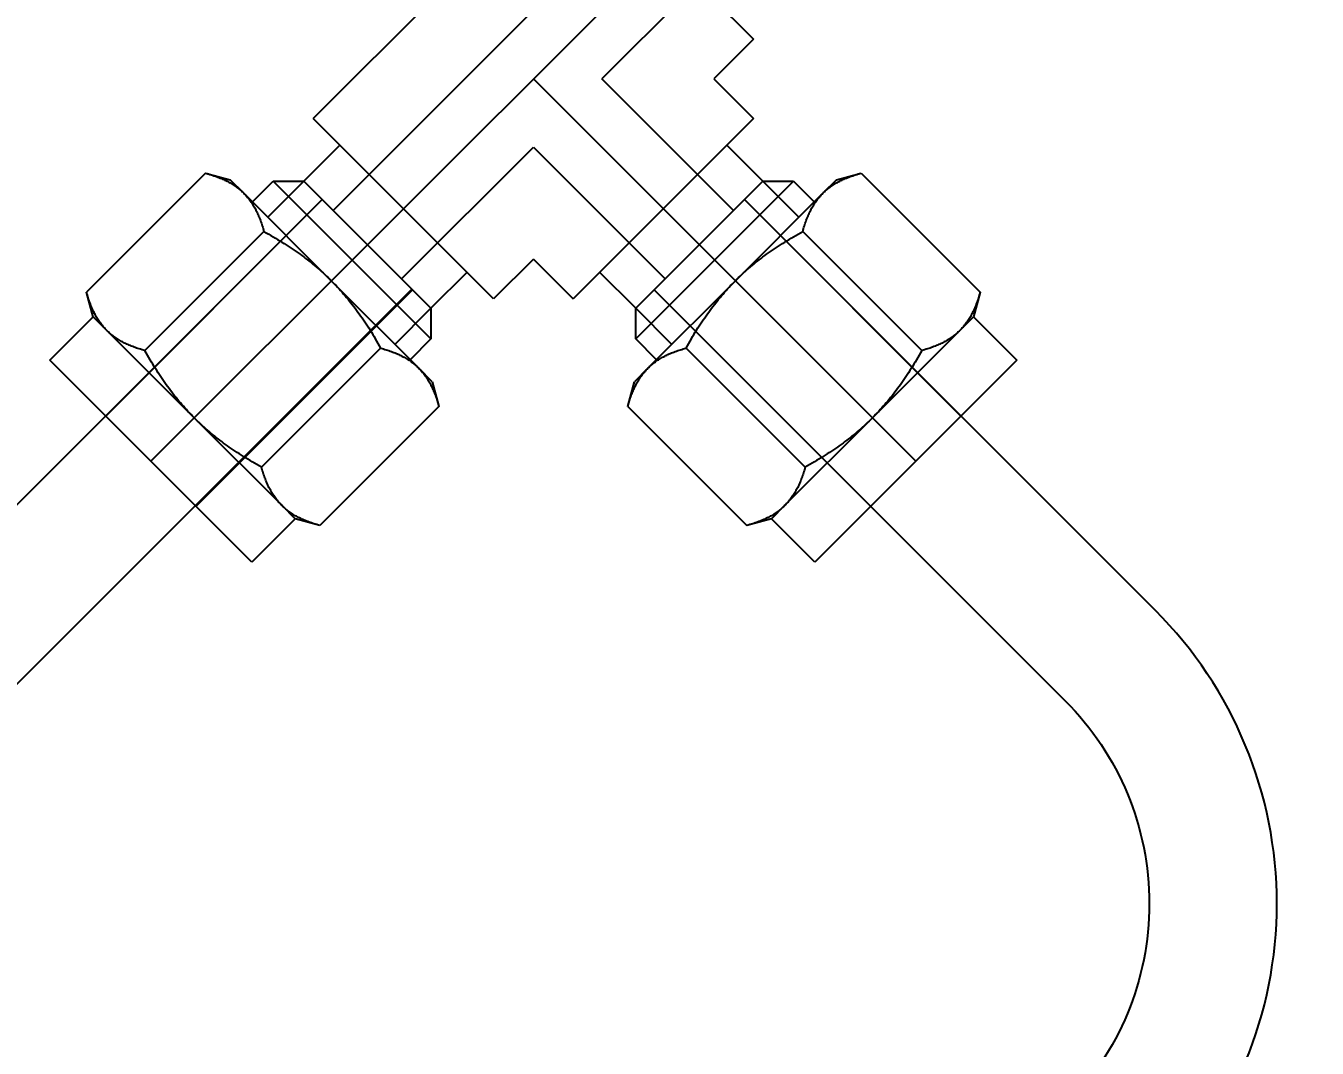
# Model space of a CAD drawing. Header units: inches. Extents: x 5.3 to 31.2, y 3.7 to 34.9.
# Drawn here: x 25.498 to 28.029, y 30.951 to 32.955 of the extents above; entities that cross this region are included whole.
import ezdxf
from ezdxf import colors
from ezdxf.entities.mleader import LeaderData, LeaderLine
from ezdxf.math import Vec2, Vec3

# ---------------------------------------------------------------- set-up
doc = ezdxf.new("R2010")
doc.units = ezdxf.units.IN
doc.header["$MEASUREMENT"] = 0
doc.linetypes.add('CENTER2', pattern=[28.575, 19.05, -3.175, 3.175, -3.175])
doc.linetypes.add('HIDDEN2', pattern=[4.7625, 3.175, -1.5875])
for name, color, linetype in [('.25 tubes', 170, 'Continuous'), ('NOTES', 1, 'Continuous'), ('TRDETAIL2', 7, 'Continuous'), ('TRDETAIL3', 7, 'Continuous'), ('TRMODEL1', 7, 'Continuous'), ('TRMODEL3', 7, 'Continuous')]:
    doc.layers.add(name, color=color, linetype=linetype)

# ---------------------------------------------------------------- blocks, each defined once
blk = doc.blocks.new('SS-400-3')
at = {"layer": 'TRDETAIL2', "color": 6, "linetype": 'HIDDEN2'}
for p, q in [((1.06, 0.125), (0.46, 0.125)), ((0.46, 0.125), (0.46, -0.125)), ((-0.46, 0.095), (0.46, 0.095)), ((-0.46, -0.095), (-0.095, -0.095)), ((-0.095, -0.46), (-0.095, -0.095)), ((0.095, -0.095), (0.095, -0.46)), ((0.46, -0.095), (0.095, -0.095)), ((0.46, -0.125), (1.06, -0.125)), ((-0.125, -1.06), (-0.125, -0.46)), ((-0.125, -0.46), (0.125, -0.46)), ((0.125, -0.46), (0.125, -1.06))]:
    blk.add_line(p, q, dxfattribs=at)
at = {"layer": 'TRDETAIL3', "color": 4, "linetype": 'CENTER2'}
for p, q in [((-1.06, 0), (1.06, 0)), ((0, -1.06), (0, 0))]:
    blk.add_line(p, q, dxfattribs=at)
at = {"layer": 'TRMODEL1', "color": 7, "linetype": 'Continuous'}
for p, q in [((0.585, 0.3233), (0.56, 0.28)), ((0.5758, 0.3059), (0.5747, 0.3035)), ((0.577, 0.3083), (0.5758, 0.3059)), ((0.5782, 0.3108), (0.577, 0.3083)), ((0.5795, 0.3132), (0.5782, 0.3108)), ((0.5808, 0.3157), (0.5795, 0.3132)), ((0.5821, 0.3182), (0.5808, 0.3157)), ((0.5836, 0.3208), (0.5821, 0.3182)), ((0.585, 0.3233), (0.5836, 0.3208)), ((0.585, 0.3233), (0.915, 0.3233)), ((0.9164, 0.3208), (0.915, 0.3233)), ((0.94, 0.28), (0.915, 0.3233)), ((0.9179, 0.3182), (0.9164, 0.3208)), ((0.9192, 0.3157), (0.9179, 0.3182)), ((0.9205, 0.3132), (0.9192, 0.3157)), ((0.9218, 0.3108), (0.9205, 0.3132)), ((0.923, 0.3083), (0.9218, 0.3108)), ((0.9242, 0.3059), (0.923, 0.3083)), ((0.9253, 0.3035), (0.9242, 0.3059)), ((0.56, 0.2425), (0.56, 0.28)), ((0.5658, 0.2803), (0.5651, 0.278)), ((0.5665, 0.2826), (0.5658, 0.2803)), ((0.5672, 0.2848), (0.5665, 0.2826)), ((0.568, 0.2871), (0.5672, 0.2848)), ((0.5688, 0.2894), (0.568, 0.2871)), ((0.5697, 0.2917), (0.5688, 0.2894)), ((0.5706, 0.2941), (0.5697, 0.2917)), ((0.5716, 0.2964), (0.5706, 0.2941)), ((0.5726, 0.2987), (0.5716, 0.2964)), ((0.5736, 0.3011), (0.5726, 0.2987)), ((0.5747, 0.3035), (0.5736, 0.3011)), ((0.9264, 0.3011), (0.9253, 0.3035)), ((0.9274, 0.2987), (0.9264, 0.3011)), ((0.9284, 0.2964), (0.9274, 0.2987)), ((0.9294, 0.2941), (0.9284, 0.2964)), ((0.9303, 0.2917), (0.9294, 0.2941)), ((0.9312, 0.2894), (0.9303, 0.2917)), ((0.932, 0.2871), (0.9312, 0.2894)), ((0.9328, 0.2848), (0.932, 0.2871)), ((0.9335, 0.2826), (0.9328, 0.2848)), ((0.9342, 0.2803), (0.9335, 0.2826)), ((0.9349, 0.278), (0.9342, 0.2803)), ((0.94, 0.28), (0.94, 0.2425)), ((1.06, 0.28), (0.94, 0.28)), ((1.06, -0.28), (1.06, 0.28)), ((0.5605, 0.2536), (0.5603, 0.2514)), ((0.5607, 0.2558), (0.5605, 0.2536)), ((0.561, 0.258), (0.5607, 0.2558)), ((0.5613, 0.2602), (0.561, 0.258)), ((0.5616, 0.2624), (0.5613, 0.2602)), ((0.562, 0.2646), (0.5616, 0.2624)), ((0.5624, 0.2669), (0.562, 0.2646)), ((0.5629, 0.2691), (0.5624, 0.2669)), ((0.5634, 0.2713), (0.5629, 0.2691)), ((0.5639, 0.2735), (0.5634, 0.2713)), ((0.5645, 0.2758), (0.5639, 0.2735)), ((0.5651, 0.278), (0.5645, 0.2758)), ((0.9355, 0.2758), (0.9349, 0.278)), ((0.9361, 0.2735), (0.9355, 0.2758)), ((0.9366, 0.2713), (0.9361, 0.2735)), ((0.9371, 0.2691), (0.9366, 0.2713)), ((0.9376, 0.2669), (0.9371, 0.2691)), ((0.938, 0.2646), (0.9376, 0.2669)), ((0.9384, 0.2624), (0.938, 0.2646)), ((0.9387, 0.2602), (0.9384, 0.2624)), ((0.939, 0.258), (0.9387, 0.2602)), ((0.9393, 0.2558), (0.939, 0.258)), ((0.9395, 0.2536), (0.9393, 0.2558)), ((0.9397, 0.2514), (0.9395, 0.2536)), ((-0.36, 0.25), (0.36, 0.25)), ((-0.36, 0.25), (-0.36, -0.25)), ((0.36, -0.25), (0.36, 0.25)), ((0.5601, 0.2469), (0.56, 0.2447)), ((0.56, 0.2447), (0.56, 0.2425)), ((0.56, 0.2425), (0.56, 0.2403)), ((0.56, 0), (0.56, 0.2425)), ((0.56, 0.2403), (0.5601, 0.238)), ((0.5602, 0.2491), (0.5601, 0.2469)), ((0.5601, 0.238), (0.5602, 0.2358)), ((0.5603, 0.2514), (0.5602, 0.2491)), ((0.5602, 0.2358), (0.5603, 0.2336)), ((0.5603, 0.2336), (0.5605, 0.2314)), ((0.5605, 0.2314), (0.5607, 0.2292)), ((0.5607, 0.2292), (0.561, 0.227)), ((0.939, 0.227), (0.9393, 0.2292)), ((0.9393, 0.2292), (0.9395, 0.2314)), ((0.9395, 0.2314), (0.9397, 0.2336)), ((0.9398, 0.2491), (0.9397, 0.2514)), ((0.9397, 0.2336), (0.9398, 0.2358)), ((0.9399, 0.2469), (0.9398, 0.2491)), ((0.9398, 0.2358), (0.9399, 0.238)), ((0.94, 0.2447), (0.9399, 0.2469)), ((0.9399, 0.238), (0.94, 0.2403)), ((0.94, 0.2425), (0.94, 0.2447)), ((0.94, 0.2425), (0.94, 0)), ((0.94, 0.2403), (0.94, 0.2425)), ((0.5025, 0.2188), (0.46, 0.1762)), ((0.5025, -0.2188), (0.5025, 0.2188)), ((0.56, 0.2188), (0.5025, 0.2188)), ((0.561, 0.227), (0.5613, 0.2248)), ((0.5613, 0.2248), (0.5616, 0.2226)), ((0.5616, 0.2226), (0.562, 0.2203)), ((0.562, 0.2203), (0.5624, 0.2181)), ((0.5624, 0.2181), (0.5629, 0.2159)), ((0.5629, 0.2159), (0.5634, 0.2137)), ((0.5634, 0.2137), (0.5639, 0.2114)), ((0.5639, 0.2114), (0.5645, 0.2092)), ((0.5645, 0.2092), (0.5651, 0.2069)), ((0.5651, 0.2069), (0.5658, 0.2047)), ((0.5658, 0.2047), (0.5665, 0.2024)), ((0.9335, 0.2024), (0.9342, 0.2047)), ((0.9342, 0.2047), (0.9349, 0.2069)), ((0.9349, 0.2069), (0.9355, 0.2092)), ((0.9355, 0.2092), (0.9361, 0.2114)), ((0.9361, 0.2114), (0.9366, 0.2137)), ((0.9366, 0.2137), (0.9371, 0.2159)), ((0.9371, 0.2159), (0.9376, 0.2181)), ((0.9376, 0.2181), (0.938, 0.2203)), ((0.938, 0.2203), (0.9384, 0.2226)), ((0.9384, 0.2226), (0.9387, 0.2248)), ((0.9387, 0.2248), (0.939, 0.227)), ((0.5665, 0.2024), (0.5672, 0.2001)), ((0.5672, 0.2001), (0.568, 0.1979)), ((0.568, 0.1979), (0.5688, 0.1956)), ((0.5688, 0.1956), (0.5697, 0.1932)), ((0.5697, 0.1932), (0.5706, 0.1909)), ((0.5706, 0.1909), (0.5716, 0.1886)), ((0.5716, 0.1886), (0.5726, 0.1862)), ((0.5726, 0.1862), (0.5736, 0.1839)), ((0.5736, 0.1839), (0.5747, 0.1815)), ((0.5747, 0.1815), (0.5758, 0.1791)), ((0.5758, 0.1791), (0.577, 0.1766)), ((0.923, 0.1766), (0.9242, 0.1791)), ((0.9242, 0.1791), (0.9253, 0.1815)), ((0.9253, 0.1815), (0.9264, 0.1839)), ((0.9264, 0.1839), (0.9274, 0.1862)), ((0.9274, 0.1862), (0.9284, 0.1886)), ((0.9284, 0.1886), (0.9294, 0.1909)), ((0.9294, 0.1909), (0.9303, 0.1932)), ((0.9303, 0.1932), (0.9312, 0.1956)), ((0.9312, 0.1956), (0.932, 0.1979)), ((0.932, 0.1979), (0.9328, 0.2001)), ((0.9328, 0.2001), (0.9335, 0.2024)), ((0.46, 0.1762), (0.36, 0.1762)), ((0.46, -0.1762), (0.46, 0.1762)), ((0.577, 0.1766), (0.5782, 0.1742)), ((0.5782, 0.1742), (0.5795, 0.1717)), ((0.5795, 0.1717), (0.5808, 0.1693)), ((0.5808, 0.1693), (0.5821, 0.1667)), ((0.5821, 0.1667), (0.5836, 0.1642)), ((0.5836, 0.1565), (0.5821, 0.1515)), ((0.5836, 0.1642), (0.585, 0.1617)), ((0.585, 0.1617), (0.5836, 0.1565)), ((0.585, 0.1617), (0.915, 0.1617)), ((0.915, 0.1617), (0.9164, 0.1642)), ((0.9164, 0.1565), (0.915, 0.1617)), ((0.9164, 0.1642), (0.9179, 0.1667)), ((0.9179, 0.1515), (0.9164, 0.1565)), ((0.9179, 0.1667), (0.9192, 0.1693)), ((0.9192, 0.1693), (0.9205, 0.1717)), ((0.9205, 0.1717), (0.9218, 0.1742)), ((0.9218, 0.1742), (0.923, 0.1766)), ((0.5758, 0.1268), (0.5747, 0.122)), ((0.577, 0.1317), (0.5758, 0.1268)), ((0.5782, 0.1366), (0.577, 0.1317)), ((0.5795, 0.1415), (0.5782, 0.1366)), ((0.5808, 0.1465), (0.5795, 0.1415)), ((0.5821, 0.1515), (0.5808, 0.1465)), ((0.9192, 0.1465), (0.9179, 0.1515)), ((0.9205, 0.1415), (0.9192, 0.1465)), ((0.9218, 0.1366), (0.9205, 0.1415)), ((0.923, 0.1317), (0.9218, 0.1366)), ((0.9242, 0.1268), (0.923, 0.1317)), ((0.9253, 0.122), (0.9242, 0.1268)), ((0.5706, 0.1031), (0.5697, 0.0985)), ((0.5716, 0.1078), (0.5706, 0.1031)), ((0.5726, 0.1125), (0.5716, 0.1078)), ((0.5736, 0.1173), (0.5726, 0.1125)), ((0.5747, 0.122), (0.5736, 0.1173)), ((0.9264, 0.1173), (0.9253, 0.122)), ((0.9274, 0.1125), (0.9264, 0.1173)), ((0.9284, 0.1078), (0.9274, 0.1125)), ((0.9294, 0.1031), (0.9284, 0.1078)), ((0.9303, 0.0985), (0.9294, 0.1031)), ((0.5665, 0.0801), (0.5658, 0.0756)), ((0.5672, 0.0847), (0.5665, 0.0801)), ((0.568, 0.0893), (0.5672, 0.0847)), ((0.5688, 0.0939), (0.568, 0.0893)), ((0.5697, 0.0985), (0.5688, 0.0939)), ((0.9312, 0.0939), (0.9303, 0.0985)), ((0.932, 0.0893), (0.9312, 0.0939)), ((0.9328, 0.0847), (0.932, 0.0893)), ((0.9335, 0.0801), (0.9328, 0.0847)), ((0.9342, 0.0756), (0.9335, 0.0801)), ((0.5629, 0.0532), (0.5624, 0.0487)), ((0.5634, 0.0576), (0.5629, 0.0532)), ((0.5639, 0.0621), (0.5634, 0.0576)), ((0.5645, 0.0666), (0.5639, 0.0621)), ((0.5651, 0.0711), (0.5645, 0.0666)), ((0.5658, 0.0756), (0.5651, 0.0711)), ((0.9349, 0.0711), (0.9342, 0.0756)), ((0.9355, 0.0666), (0.9349, 0.0711)), ((0.9361, 0.0621), (0.9355, 0.0666)), ((0.9366, 0.0576), (0.9361, 0.0621)), ((0.9371, 0.0532), (0.9366, 0.0576)), ((0.9376, 0.0487), (0.9371, 0.0532)), ((0.5607, 0.0266), (0.5605, 0.0222)), ((0.561, 0.031), (0.5607, 0.0266)), ((0.5613, 0.0354), (0.561, 0.031)), ((0.5616, 0.0399), (0.5613, 0.0354)), ((0.562, 0.0443), (0.5616, 0.0399)), ((0.5624, 0.0487), (0.562, 0.0443)), ((0.938, 0.0443), (0.9376, 0.0487)), ((0.9384, 0.0399), (0.938, 0.0443)), ((0.9387, 0.0354), (0.9384, 0.0399)), ((0.939, 0.031), (0.9387, 0.0354)), ((0.9393, 0.0266), (0.939, 0.031)), ((0.9395, 0.0222), (0.9393, 0.0266)), ((0.5601, 0.0089), (0.56, 0.0044)), ((0.56, 0.0044), (0.56, 0)), ((0.56, 0), (0.56, -0.0044)), ((0.56, -0.2425), (0.56, 0)), ((0.5602, 0.0133), (0.5601, 0.0089)), ((0.5603, 0.0177), (0.5602, 0.0133)), ((0.5605, 0.0222), (0.5603, 0.0177)), ((0.9397, 0.0177), (0.9395, 0.0222)), ((0.9398, 0.0133), (0.9397, 0.0177)), ((0.9399, 0.0089), (0.9398, 0.0133)), ((0.94, 0.0044), (0.9399, 0.0089)), ((0.94, 0), (0.94, 0.0044)), ((0.94, -0.0044), (0.94, 0)), ((0.94, 0), (0.94, -0.2425)), ((0.56, -0.0044), (0.5601, -0.0089)), ((0.5601, -0.0089), (0.5602, -0.0133)), ((0.5602, -0.0133), (0.5603, -0.0177)), ((0.5603, -0.0177), (0.5605, -0.0222)), ((0.5605, -0.0222), (0.5607, -0.0266)), ((0.9393, -0.0266), (0.9395, -0.0222)), ((0.9395, -0.0222), (0.9397, -0.0177)), ((0.9397, -0.0177), (0.9398, -0.0133)), ((0.9398, -0.0133), (0.9399, -0.0089)), ((0.9399, -0.0089), (0.94, -0.0044)), ((0.5607, -0.0266), (0.561, -0.031)), ((0.561, -0.031), (0.5613, -0.0354)), ((0.5613, -0.0354), (0.5616, -0.0399)), ((0.5616, -0.0399), (0.562, -0.0443)), ((0.562, -0.0443), (0.5624, -0.0487)), ((0.5624, -0.0487), (0.5629, -0.0532)), ((0.9371, -0.0532), (0.9376, -0.0487)), ((0.9376, -0.0487), (0.938, -0.0443)), ((0.938, -0.0443), (0.9384, -0.0399)), ((0.9384, -0.0399), (0.9387, -0.0354)), ((0.9387, -0.0354), (0.939, -0.031)), ((0.939, -0.031), (0.9393, -0.0266)), ((0.5629, -0.0532), (0.5634, -0.0576)), ((0.5634, -0.0576), (0.5639, -0.0621)), ((0.5639, -0.0621), (0.5645, -0.0666)), ((0.5645, -0.0666), (0.5651, -0.0711)), ((0.5651, -0.0711), (0.5658, -0.0756)), ((0.5658, -0.0756), (0.5665, -0.0801)), ((0.9335, -0.0801), (0.9342, -0.0756)), ((0.9342, -0.0756), (0.9349, -0.0711)), ((0.9349, -0.0711), (0.9355, -0.0666)), ((0.9355, -0.0666), (0.9361, -0.0621)), ((0.9361, -0.0621), (0.9366, -0.0576)), ((0.9366, -0.0576), (0.9371, -0.0532)), ((0.5665, -0.0801), (0.5672, -0.0847)), ((0.5672, -0.0847), (0.568, -0.0893)), ((0.568, -0.0893), (0.5688, -0.0939)), ((0.5688, -0.0939), (0.5697, -0.0985)), ((0.5697, -0.0985), (0.5706, -0.1031)), ((0.9294, -0.1031), (0.9303, -0.0985)), ((0.9303, -0.0985), (0.9312, -0.0939)), ((0.9312, -0.0939), (0.932, -0.0893)), ((0.932, -0.0893), (0.9328, -0.0847)), ((0.9328, -0.0847), (0.9335, -0.0801)), ((0.5706, -0.1031), (0.5716, -0.1078)), ((0.5716, -0.1078), (0.5726, -0.1125)), ((0.5726, -0.1125), (0.5736, -0.1173)), ((0.5736, -0.1173), (0.5747, -0.122)), ((0.5747, -0.122), (0.5758, -0.1268)), ((0.9242, -0.1268), (0.9253, -0.122)), ((0.9253, -0.122), (0.9264, -0.1173)), ((0.9264, -0.1173), (0.9274, -0.1125)), ((0.9274, -0.1125), (0.9284, -0.1078)), ((0.9284, -0.1078), (0.9294, -0.1031)), ((0.5758, -0.1268), (0.577, -0.1317)), ((0.577, -0.1317), (0.5782, -0.1366)), ((0.5782, -0.1366), (0.5795, -0.1415)), ((0.5795, -0.1415), (0.5808, -0.1465)), ((0.5808, -0.1465), (0.5821, -0.1515)), ((0.5821, -0.1515), (0.5836, -0.1565)), ((0.9164, -0.1565), (0.9179, -0.1515)), ((0.9179, -0.1515), (0.9192, -0.1465)), ((0.9192, -0.1465), (0.9205, -0.1415)), ((0.9205, -0.1415), (0.9218, -0.1366)), ((0.9218, -0.1366), (0.923, -0.1317)), ((0.923, -0.1317), (0.9242, -0.1268)), ((0.36, -0.1762), (0.46, -0.1762)), ((0.46, -0.1762), (0.5025, -0.2188)), ((0.577, -0.1766), (0.5758, -0.1791)), ((0.5782, -0.1742), (0.577, -0.1766)), ((0.5795, -0.1717), (0.5782, -0.1742)), ((0.5808, -0.1693), (0.5795, -0.1717)), ((0.5821, -0.1667), (0.5808, -0.1693)), ((0.5836, -0.1642), (0.5821, -0.1667)), ((0.5836, -0.1565), (0.585, -0.1617)), ((0.585, -0.1617), (0.5836, -0.1642)), ((0.585, -0.1617), (0.915, -0.1617)), ((0.915, -0.1617), (0.9164, -0.1565)), ((0.9164, -0.1642), (0.915, -0.1617)), ((0.9179, -0.1667), (0.9164, -0.1642)), ((0.9192, -0.1693), (0.9179, -0.1667)), ((0.9205, -0.1717), (0.9192, -0.1693)), ((0.9218, -0.1742), (0.9205, -0.1717)), ((0.923, -0.1766), (0.9218, -0.1742)), ((0.9242, -0.1791), (0.923, -0.1766)), ((0.5665, -0.2024), (0.5658, -0.2047)), ((0.5672, -0.2001), (0.5665, -0.2024)), ((0.568, -0.1979), (0.5672, -0.2001)), ((0.5688, -0.1956), (0.568, -0.1979)), ((0.5697, -0.1932), (0.5688, -0.1956)), ((0.5706, -0.1909), (0.5697, -0.1932)), ((0.5716, -0.1886), (0.5706, -0.1909)), ((0.5726, -0.1862), (0.5716, -0.1886)), ((0.5736, -0.1839), (0.5726, -0.1862)), ((0.5747, -0.1815), (0.5736, -0.1839)), ((0.5758, -0.1791), (0.5747, -0.1815)), ((0.9253, -0.1815), (0.9242, -0.1791)), ((0.9264, -0.1839), (0.9253, -0.1815)), ((0.9274, -0.1862), (0.9264, -0.1839)), ((0.9284, -0.1886), (0.9274, -0.1862)), ((0.9294, -0.1909), (0.9284, -0.1886)), ((0.9303, -0.1932), (0.9294, -0.1909)), ((0.9312, -0.1956), (0.9303, -0.1932)), ((0.932, -0.1979), (0.9312, -0.1956)), ((0.9328, -0.2001), (0.932, -0.1979)), ((0.9335, -0.2024), (0.9328, -0.2001)), ((0.9342, -0.2047), (0.9335, -0.2024)), ((0.5025, -0.2188), (0.56, -0.2188)), ((0.561, -0.227), (0.5607, -0.2292)), ((0.5613, -0.2248), (0.561, -0.227)), ((0.5616, -0.2226), (0.5613, -0.2248)), ((0.562, -0.2203), (0.5616, -0.2226)), ((0.5624, -0.2181), (0.562, -0.2203)), ((0.5629, -0.2159), (0.5624, -0.2181)), ((0.5634, -0.2137), (0.5629, -0.2159)), ((0.5639, -0.2114), (0.5634, -0.2137)), ((0.5645, -0.2092), (0.5639, -0.2114)), ((0.5651, -0.2069), (0.5645, -0.2092)), ((0.5658, -0.2047), (0.5651, -0.2069)), ((0.9349, -0.2069), (0.9342, -0.2047)), ((0.9355, -0.2092), (0.9349, -0.2069)), ((0.9361, -0.2114), (0.9355, -0.2092)), ((0.9366, -0.2137), (0.9361, -0.2114)), ((0.9371, -0.2159), (0.9366, -0.2137)), ((0.9376, -0.2181), (0.9371, -0.2159)), ((0.938, -0.2203), (0.9376, -0.2181)), ((0.9384, -0.2226), (0.938, -0.2203)), ((0.9387, -0.2248), (0.9384, -0.2226)), ((0.939, -0.227), (0.9387, -0.2248)), ((0.9393, -0.2292), (0.939, -0.227)), ((-0.36, -0.25), (-0.25, -0.25)), ((-0.25, -0.25), (-0.25, -0.36)), ((0.25, -0.25), (0.25, -0.36)), ((0.25, -0.25), (0.36, -0.25)), ((0.5601, -0.238), (0.56, -0.2403)), ((0.56, -0.2403), (0.56, -0.2425)), ((0.56, -0.2425), (0.56, -0.2447)), ((0.56, -0.28), (0.56, -0.2425)), ((0.56, -0.2447), (0.5601, -0.2469)), ((0.5602, -0.2358), (0.5601, -0.238)), ((0.5601, -0.2469), (0.5602, -0.2491)), ((0.5603, -0.2336), (0.5602, -0.2358)), ((0.5602, -0.2491), (0.5603, -0.2514)), ((0.5605, -0.2314), (0.5603, -0.2336)), ((0.5603, -0.2514), (0.5605, -0.2536)), ((0.5607, -0.2292), (0.5605, -0.2314)), ((0.9395, -0.2314), (0.9393, -0.2292)), ((0.9397, -0.2336), (0.9395, -0.2314)), ((0.9395, -0.2536), (0.9397, -0.2514)), ((0.9398, -0.2358), (0.9397, -0.2336)), ((0.9397, -0.2514), (0.9398, -0.2491)), ((0.9399, -0.238), (0.9398, -0.2358)), ((0.9398, -0.2491), (0.9399, -0.2469)), ((0.94, -0.2403), (0.9399, -0.238)), ((0.9399, -0.2469), (0.94, -0.2447)), ((0.94, -0.2425), (0.94, -0.2403)), ((0.94, -0.2447), (0.94, -0.2425)), ((0.94, -0.2425), (0.94, -0.28)), ((0.5605, -0.2536), (0.5607, -0.2558)), ((0.5607, -0.2558), (0.561, -0.258)), ((0.561, -0.258), (0.5613, -0.2602)), ((0.5613, -0.2602), (0.5616, -0.2624)), ((0.5616, -0.2624), (0.562, -0.2646)), ((0.562, -0.2646), (0.5624, -0.2669)), ((0.5624, -0.2669), (0.5629, -0.2691)), ((0.5629, -0.2691), (0.5634, -0.2713)), ((0.5634, -0.2713), (0.5639, -0.2735)), ((0.5639, -0.2735), (0.5645, -0.2758)), ((0.5645, -0.2758), (0.5651, -0.278)), ((0.5651, -0.278), (0.5658, -0.2803)), ((0.9342, -0.2803), (0.9349, -0.278)), ((0.9349, -0.278), (0.9355, -0.2758)), ((0.9355, -0.2758), (0.9361, -0.2735)), ((0.9361, -0.2735), (0.9366, -0.2713)), ((0.9366, -0.2713), (0.9371, -0.2691)), ((0.9371, -0.2691), (0.9376, -0.2669)), ((0.9376, -0.2669), (0.938, -0.2646)), ((0.938, -0.2646), (0.9384, -0.2624)), ((0.9384, -0.2624), (0.9387, -0.2602)), ((0.9387, -0.2602), (0.939, -0.258)), ((0.939, -0.258), (0.9393, -0.2558)), ((0.9393, -0.2558), (0.9395, -0.2536)), ((0.56, -0.28), (0.585, -0.3233)), ((0.5658, -0.2803), (0.5665, -0.2826)), ((0.5665, -0.2826), (0.5672, -0.2848)), ((0.5672, -0.2848), (0.568, -0.2871)), ((0.568, -0.2871), (0.5688, -0.2894)), ((0.5688, -0.2894), (0.5697, -0.2917)), ((0.5697, -0.2917), (0.5706, -0.2941)), ((0.5706, -0.2941), (0.5716, -0.2964)), ((0.5716, -0.2964), (0.5726, -0.2987)), ((0.5726, -0.2987), (0.5736, -0.3011)), ((0.5736, -0.3011), (0.5747, -0.3035)), ((0.5747, -0.3035), (0.5758, -0.3059)), ((0.915, -0.3233), (0.94, -0.28)), ((0.9242, -0.3059), (0.9253, -0.3035)), ((0.9253, -0.3035), (0.9264, -0.3011)), ((0.9264, -0.3011), (0.9274, -0.2987)), ((0.9274, -0.2987), (0.9284, -0.2964)), ((0.9284, -0.2964), (0.9294, -0.2941)), ((0.9294, -0.2941), (0.9303, -0.2917)), ((0.9303, -0.2917), (0.9312, -0.2894)), ((0.9312, -0.2894), (0.932, -0.2871)), ((0.932, -0.2871), (0.9328, -0.2848)), ((0.9328, -0.2848), (0.9335, -0.2826)), ((0.9335, -0.2826), (0.9342, -0.2803)), ((0.94, -0.28), (1.06, -0.28)), ((0.5758, -0.3059), (0.577, -0.3083)), ((0.577, -0.3083), (0.5782, -0.3108)), ((0.5782, -0.3108), (0.5795, -0.3132)), ((0.5795, -0.3132), (0.5808, -0.3157)), ((0.5808, -0.3157), (0.5821, -0.3182)), ((0.5821, -0.3182), (0.5836, -0.3208)), ((0.5836, -0.3208), (0.585, -0.3233)), ((0.585, -0.3233), (0.915, -0.3233)), ((0.915, -0.3233), (0.9164, -0.3208)), ((0.9164, -0.3208), (0.9179, -0.3182)), ((0.9179, -0.3182), (0.9192, -0.3157)), ((0.9192, -0.3157), (0.9205, -0.3132)), ((0.9205, -0.3132), (0.9218, -0.3108)), ((0.9218, -0.3108), (0.923, -0.3083)), ((0.923, -0.3083), (0.9242, -0.3059)), ((-0.25, -0.36), (0.25, -0.36)), ((-0.1762, -0.36), (-0.1762, -0.46)), ((0.1762, -0.46), (0.1762, -0.36)), ((-0.1762, -0.46), (-0.2188, -0.5025)), ((-0.1762, -0.46), (0.1762, -0.46)), ((0.2188, -0.5025), (0.1762, -0.46)), ((-0.2188, -0.5025), (0.2188, -0.5025)), ((-0.2188, -0.5025), (-0.2188, -0.56)), ((0.2188, -0.56), (0.2188, -0.5025)), ((-0.28, -0.56), (-0.3233, -0.585)), ((-0.3157, -0.5808), (-0.3182, -0.5821)), ((-0.3132, -0.5795), (-0.3157, -0.5808)), ((-0.3108, -0.5782), (-0.3132, -0.5795)), ((-0.3083, -0.577), (-0.3108, -0.5782)), ((-0.3059, -0.5758), (-0.3083, -0.577)), ((-0.3035, -0.5747), (-0.3059, -0.5758)), ((-0.3011, -0.5736), (-0.3035, -0.5747)), ((-0.2987, -0.5726), (-0.3011, -0.5736)), ((-0.2964, -0.5716), (-0.2987, -0.5726)), ((-0.2941, -0.5706), (-0.2964, -0.5716)), ((-0.2917, -0.5697), (-0.2941, -0.5706)), ((-0.2894, -0.5688), (-0.2917, -0.5697)), ((-0.2871, -0.568), (-0.2894, -0.5688)), ((-0.2848, -0.5672), (-0.2871, -0.568)), ((-0.2826, -0.5665), (-0.2848, -0.5672)), ((-0.2803, -0.5658), (-0.2826, -0.5665)), ((-0.278, -0.5651), (-0.2803, -0.5658)), ((-0.28, -0.56), (-0.2425, -0.56)), ((-0.2758, -0.5645), (-0.278, -0.5651)), ((-0.2735, -0.5639), (-0.2758, -0.5645)), ((-0.2713, -0.5634), (-0.2735, -0.5639)), ((-0.2691, -0.5629), (-0.2713, -0.5634)), ((-0.2669, -0.5624), (-0.2691, -0.5629)), ((-0.2646, -0.562), (-0.2669, -0.5624)), ((-0.2624, -0.5616), (-0.2646, -0.562)), ((-0.2602, -0.5613), (-0.2624, -0.5616)), ((-0.258, -0.561), (-0.2602, -0.5613)), ((-0.2558, -0.5607), (-0.258, -0.561)), ((-0.2536, -0.5605), (-0.2558, -0.5607)), ((-0.2514, -0.5603), (-0.2536, -0.5605)), ((-0.2491, -0.5602), (-0.2514, -0.5603)), ((-0.2469, -0.5601), (-0.2491, -0.5602)), ((-0.2447, -0.56), (-0.2469, -0.5601)), ((-0.2425, -0.56), (-0.2447, -0.56)), ((-0.2403, -0.56), (-0.2425, -0.56)), ((-0.2425, -0.56), (0, -0.56)), ((-0.238, -0.5601), (-0.2403, -0.56)), ((-0.2358, -0.5602), (-0.238, -0.5601)), ((-0.2336, -0.5603), (-0.2358, -0.5602)), ((-0.2314, -0.5605), (-0.2336, -0.5603)), ((-0.2292, -0.5607), (-0.2314, -0.5605)), ((-0.227, -0.561), (-0.2292, -0.5607)), ((-0.2248, -0.5613), (-0.227, -0.561)), ((-0.2226, -0.5616), (-0.2248, -0.5613)), ((-0.2203, -0.562), (-0.2226, -0.5616)), ((-0.2181, -0.5624), (-0.2203, -0.562)), ((-0.2159, -0.5629), (-0.2181, -0.5624)), ((-0.2137, -0.5634), (-0.2159, -0.5629)), ((-0.2114, -0.5639), (-0.2137, -0.5634)), ((-0.2092, -0.5645), (-0.2114, -0.5639)), ((-0.2069, -0.5651), (-0.2092, -0.5645)), ((-0.2047, -0.5658), (-0.2069, -0.5651)), ((-0.2024, -0.5665), (-0.2047, -0.5658)), ((-0.2001, -0.5672), (-0.2024, -0.5665)), ((-0.1979, -0.568), (-0.2001, -0.5672)), ((-0.1956, -0.5688), (-0.1979, -0.568)), ((-0.1932, -0.5697), (-0.1956, -0.5688)), ((-0.1909, -0.5706), (-0.1932, -0.5697)), ((-0.1886, -0.5716), (-0.1909, -0.5706)), ((-0.1862, -0.5726), (-0.1886, -0.5716)), ((-0.1839, -0.5736), (-0.1862, -0.5726)), ((-0.1815, -0.5747), (-0.1839, -0.5736)), ((-0.1791, -0.5758), (-0.1815, -0.5747)), ((-0.1766, -0.577), (-0.1791, -0.5758)), ((-0.1742, -0.5782), (-0.1766, -0.577)), ((-0.1717, -0.5795), (-0.1742, -0.5782)), ((-0.1693, -0.5808), (-0.1717, -0.5795)), ((-0.1667, -0.5821), (-0.1693, -0.5808)), ((-0.1465, -0.5808), (-0.1515, -0.5821)), ((-0.1415, -0.5795), (-0.1465, -0.5808)), ((-0.1366, -0.5782), (-0.1415, -0.5795)), ((-0.1317, -0.577), (-0.1366, -0.5782)), ((-0.1268, -0.5758), (-0.1317, -0.577)), ((-0.122, -0.5747), (-0.1268, -0.5758)), ((-0.1173, -0.5736), (-0.122, -0.5747)), ((-0.1125, -0.5726), (-0.1173, -0.5736)), ((-0.1078, -0.5716), (-0.1125, -0.5726)), ((-0.1031, -0.5706), (-0.1078, -0.5716)), ((-0.0985, -0.5697), (-0.1031, -0.5706)), ((-0.0939, -0.5688), (-0.0985, -0.5697)), ((-0.0893, -0.568), (-0.0939, -0.5688)), ((-0.0847, -0.5672), (-0.0893, -0.568)), ((-0.0801, -0.5665), (-0.0847, -0.5672)), ((-0.0756, -0.5658), (-0.0801, -0.5665)), ((-0.0711, -0.5651), (-0.0756, -0.5658)), ((-0.0666, -0.5645), (-0.0711, -0.5651)), ((-0.0621, -0.5639), (-0.0666, -0.5645)), ((-0.0576, -0.5634), (-0.0621, -0.5639)), ((-0.0532, -0.5629), (-0.0576, -0.5634)), ((-0.0487, -0.5624), (-0.0532, -0.5629)), ((-0.0443, -0.562), (-0.0487, -0.5624)), ((-0.0399, -0.5616), (-0.0443, -0.562)), ((-0.0354, -0.5613), (-0.0399, -0.5616)), ((-0.031, -0.561), (-0.0354, -0.5613)), ((-0.0266, -0.5607), (-0.031, -0.561)), ((-0.0222, -0.5605), (-0.0266, -0.5607)), ((-0.0177, -0.5603), (-0.0222, -0.5605)), ((-0.0133, -0.5602), (-0.0177, -0.5603)), ((-0.0089, -0.5601), (-0.0133, -0.5602)), ((-0.0044, -0.56), (-0.0089, -0.5601)), ((0, -0.56), (-0.0044, -0.56)), ((0, -0.56), (0.2425, -0.56)), ((0.0044, -0.56), (0, -0.56)), ((0.0089, -0.5601), (0.0044, -0.56)), ((0.0133, -0.5602), (0.0089, -0.5601)), ((0.0177, -0.5603), (0.0133, -0.5602)), ((0.0222, -0.5605), (0.0177, -0.5603)), ((0.0266, -0.5607), (0.0222, -0.5605)), ((0.031, -0.561), (0.0266, -0.5607)), ((0.0354, -0.5613), (0.031, -0.561)), ((0.0399, -0.5616), (0.0354, -0.5613)), ((0.0443, -0.562), (0.0399, -0.5616)), ((0.0487, -0.5624), (0.0443, -0.562)), ((0.0532, -0.5629), (0.0487, -0.5624)), ((0.0576, -0.5634), (0.0532, -0.5629)), ((0.0621, -0.5639), (0.0576, -0.5634)), ((0.0666, -0.5645), (0.0621, -0.5639)), ((0.0711, -0.5651), (0.0666, -0.5645)), ((0.0756, -0.5658), (0.0711, -0.5651)), ((0.0801, -0.5665), (0.0756, -0.5658)), ((0.0847, -0.5672), (0.0801, -0.5665)), ((0.0893, -0.568), (0.0847, -0.5672)), ((0.0939, -0.5688), (0.0893, -0.568)), ((0.0985, -0.5697), (0.0939, -0.5688)), ((0.1031, -0.5706), (0.0985, -0.5697)), ((0.1078, -0.5716), (0.1031, -0.5706)), ((0.1125, -0.5726), (0.1078, -0.5716)), ((0.1173, -0.5736), (0.1125, -0.5726)), ((0.122, -0.5747), (0.1173, -0.5736)), ((0.1268, -0.5758), (0.122, -0.5747)), ((0.1317, -0.577), (0.1268, -0.5758)), ((0.1366, -0.5782), (0.1317, -0.577)), ((0.1415, -0.5795), (0.1366, -0.5782)), ((0.1465, -0.5808), (0.1415, -0.5795)), ((0.1515, -0.5821), (0.1465, -0.5808)), ((0.1693, -0.5808), (0.1667, -0.5821)), ((0.1717, -0.5795), (0.1693, -0.5808)), ((0.1742, -0.5782), (0.1717, -0.5795)), ((0.1766, -0.577), (0.1742, -0.5782)), ((0.1791, -0.5758), (0.1766, -0.577)), ((0.1815, -0.5747), (0.1791, -0.5758)), ((0.1839, -0.5736), (0.1815, -0.5747)), ((0.1862, -0.5726), (0.1839, -0.5736)), ((0.1886, -0.5716), (0.1862, -0.5726)), ((0.1909, -0.5706), (0.1886, -0.5716)), ((0.1932, -0.5697), (0.1909, -0.5706)), ((0.1956, -0.5688), (0.1932, -0.5697)), ((0.1979, -0.568), (0.1956, -0.5688)), ((0.2001, -0.5672), (0.1979, -0.568)), ((0.2024, -0.5665), (0.2001, -0.5672)), ((0.2047, -0.5658), (0.2024, -0.5665)), ((0.2069, -0.5651), (0.2047, -0.5658)), ((0.2092, -0.5645), (0.2069, -0.5651)), ((0.2114, -0.5639), (0.2092, -0.5645)), ((0.2137, -0.5634), (0.2114, -0.5639)), ((0.2159, -0.5629), (0.2137, -0.5634)), ((0.2181, -0.5624), (0.2159, -0.5629)), ((0.2203, -0.562), (0.2181, -0.5624)), ((0.2226, -0.5616), (0.2203, -0.562)), ((0.2248, -0.5613), (0.2226, -0.5616)), ((0.227, -0.561), (0.2248, -0.5613)), ((0.2292, -0.5607), (0.227, -0.561)), ((0.2314, -0.5605), (0.2292, -0.5607)), ((0.2336, -0.5603), (0.2314, -0.5605)), ((0.2358, -0.5602), (0.2336, -0.5603)), ((0.238, -0.5601), (0.2358, -0.5602)), ((0.2403, -0.56), (0.238, -0.5601)), ((0.2425, -0.56), (0.2403, -0.56)), ((0.2447, -0.56), (0.2425, -0.56)), ((0.2425, -0.56), (0.28, -0.56)), ((0.2469, -0.5601), (0.2447, -0.56)), ((0.2491, -0.5602), (0.2469, -0.5601)), ((0.2514, -0.5603), (0.2491, -0.5602)), ((0.2536, -0.5605), (0.2514, -0.5603)), ((0.2558, -0.5607), (0.2536, -0.5605)), ((0.258, -0.561), (0.2558, -0.5607)), ((0.2602, -0.5613), (0.258, -0.561)), ((0.2624, -0.5616), (0.2602, -0.5613)), ((0.2646, -0.562), (0.2624, -0.5616)), ((0.2669, -0.5624), (0.2646, -0.562)), ((0.2691, -0.5629), (0.2669, -0.5624)), ((0.2713, -0.5634), (0.2691, -0.5629)), ((0.2735, -0.5639), (0.2713, -0.5634)), ((0.2758, -0.5645), (0.2735, -0.5639)), ((0.278, -0.5651), (0.2758, -0.5645)), ((0.2803, -0.5658), (0.278, -0.5651)), ((0.3233, -0.585), (0.28, -0.56)), ((0.2826, -0.5665), (0.2803, -0.5658)), ((0.2848, -0.5672), (0.2826, -0.5665)), ((0.2871, -0.568), (0.2848, -0.5672)), ((0.2894, -0.5688), (0.2871, -0.568)), ((0.2917, -0.5697), (0.2894, -0.5688)), ((0.2941, -0.5706), (0.2917, -0.5697)), ((0.2964, -0.5716), (0.2941, -0.5706)), ((0.2987, -0.5726), (0.2964, -0.5716)), ((0.3011, -0.5736), (0.2987, -0.5726)), ((0.3035, -0.5747), (0.3011, -0.5736)), ((0.3059, -0.5758), (0.3035, -0.5747)), ((0.3083, -0.577), (0.3059, -0.5758)), ((0.3108, -0.5782), (0.3083, -0.577)), ((0.3132, -0.5795), (0.3108, -0.5782)), ((0.3157, -0.5808), (0.3132, -0.5795)), ((0.3182, -0.5821), (0.3157, -0.5808)), ((-0.3208, -0.5836), (-0.3233, -0.585)), ((-0.3233, -0.585), (-0.3233, -0.915)), ((-0.3182, -0.5821), (-0.3208, -0.5836)), ((-0.1642, -0.5836), (-0.1667, -0.5821)), ((-0.1617, -0.585), (-0.1642, -0.5836)), ((-0.1565, -0.5836), (-0.1617, -0.585)), ((-0.1617, -0.585), (-0.1617, -0.915)), ((-0.1515, -0.5821), (-0.1565, -0.5836)), ((0.1565, -0.5836), (0.1515, -0.5821)), ((0.1617, -0.585), (0.1565, -0.5836)), ((0.1642, -0.5836), (0.1617, -0.585)), ((0.1617, -0.585), (0.1617, -0.915)), ((0.1667, -0.5821), (0.1642, -0.5836)), ((0.3208, -0.5836), (0.3182, -0.5821)), ((0.3233, -0.585), (0.3208, -0.5836)), ((0.3233, -0.585), (0.3233, -0.915)), ((-0.3233, -0.915), (-0.3208, -0.9164)), ((-0.3233, -0.915), (-0.28, -0.94)), ((-0.3208, -0.9164), (-0.3182, -0.9179)), ((-0.3182, -0.9179), (-0.3157, -0.9192)), ((-0.3157, -0.9192), (-0.3132, -0.9205)), ((-0.3132, -0.9205), (-0.3108, -0.9218)), ((-0.3108, -0.9218), (-0.3083, -0.923)), ((-0.3083, -0.923), (-0.3059, -0.9242)), ((-0.3059, -0.9242), (-0.3035, -0.9253)), ((-0.3035, -0.9253), (-0.3011, -0.9264)), ((-0.3011, -0.9264), (-0.2987, -0.9274)), ((-0.2987, -0.9274), (-0.2964, -0.9284)), ((-0.2964, -0.9284), (-0.2941, -0.9294)), ((-0.2941, -0.9294), (-0.2917, -0.9303)), ((-0.2917, -0.9303), (-0.2894, -0.9312)), ((-0.2894, -0.9312), (-0.2871, -0.932)), ((-0.2871, -0.932), (-0.2848, -0.9328)), ((-0.2848, -0.9328), (-0.2826, -0.9335)), ((-0.2826, -0.9335), (-0.2803, -0.9342)), ((-0.2803, -0.9342), (-0.278, -0.9349)), ((-0.278, -0.9349), (-0.2758, -0.9355)), ((-0.2758, -0.9355), (-0.2735, -0.9361)), ((-0.2735, -0.9361), (-0.2713, -0.9366)), ((-0.2137, -0.9366), (-0.2114, -0.9361)), ((-0.2114, -0.9361), (-0.2092, -0.9355)), ((-0.2092, -0.9355), (-0.2069, -0.9349)), ((-0.2069, -0.9349), (-0.2047, -0.9342)), ((-0.2047, -0.9342), (-0.2024, -0.9335)), ((-0.2024, -0.9335), (-0.2001, -0.9328)), ((-0.2001, -0.9328), (-0.1979, -0.932)), ((-0.1979, -0.932), (-0.1956, -0.9312)), ((-0.1956, -0.9312), (-0.1932, -0.9303)), ((-0.1932, -0.9303), (-0.1909, -0.9294)), ((-0.1909, -0.9294), (-0.1886, -0.9284)), ((-0.1886, -0.9284), (-0.1862, -0.9274)), ((-0.1862, -0.9274), (-0.1839, -0.9264)), ((-0.1839, -0.9264), (-0.1815, -0.9253)), ((-0.1815, -0.9253), (-0.1791, -0.9242)), ((-0.1791, -0.9242), (-0.1766, -0.923)), ((-0.1766, -0.923), (-0.1742, -0.9218)), ((-0.1742, -0.9218), (-0.1717, -0.9205)), ((-0.1717, -0.9205), (-0.1693, -0.9192)), ((-0.1693, -0.9192), (-0.1667, -0.9179)), ((-0.1667, -0.9179), (-0.1642, -0.9164)), ((-0.1642, -0.9164), (-0.1617, -0.915)), ((-0.1617, -0.915), (-0.1565, -0.9164)), ((-0.1565, -0.9164), (-0.1515, -0.9179)), ((-0.1515, -0.9179), (-0.1465, -0.9192)), ((-0.1465, -0.9192), (-0.1415, -0.9205)), ((-0.1415, -0.9205), (-0.1366, -0.9218)), ((-0.1366, -0.9218), (-0.1317, -0.923)), ((-0.1317, -0.923), (-0.1268, -0.9242)), ((-0.1268, -0.9242), (-0.122, -0.9253)), ((-0.122, -0.9253), (-0.1173, -0.9264)), ((-0.1173, -0.9264), (-0.1125, -0.9274)), ((-0.1125, -0.9274), (-0.1078, -0.9284)), ((-0.1078, -0.9284), (-0.1031, -0.9294)), ((-0.1031, -0.9294), (-0.0985, -0.9303)), ((-0.0985, -0.9303), (-0.0939, -0.9312)), ((-0.0939, -0.9312), (-0.0893, -0.932)), ((-0.0893, -0.932), (-0.0847, -0.9328)), ((-0.0847, -0.9328), (-0.0801, -0.9335)), ((-0.0801, -0.9335), (-0.0756, -0.9342)), ((-0.0756, -0.9342), (-0.0711, -0.9349)), ((-0.0711, -0.9349), (-0.0666, -0.9355)), ((-0.0666, -0.9355), (-0.0621, -0.9361)), ((-0.0621, -0.9361), (-0.0576, -0.9366)), ((0.0576, -0.9366), (0.0621, -0.9361)), ((0.0621, -0.9361), (0.0666, -0.9355)), ((0.0666, -0.9355), (0.0711, -0.9349)), ((0.0711, -0.9349), (0.0756, -0.9342)), ((0.0756, -0.9342), (0.0801, -0.9335)), ((0.0801, -0.9335), (0.0847, -0.9328)), ((0.0847, -0.9328), (0.0893, -0.932)), ((0.0893, -0.932), (0.0939, -0.9312)), ((0.0939, -0.9312), (0.0985, -0.9303)), ((0.0985, -0.9303), (0.1031, -0.9294)), ((0.1031, -0.9294), (0.1078, -0.9284)), ((0.1078, -0.9284), (0.1125, -0.9274)), ((0.1125, -0.9274), (0.1173, -0.9264)), ((0.1173, -0.9264), (0.122, -0.9253)), ((0.122, -0.9253), (0.1268, -0.9242)), ((0.1268, -0.9242), (0.1317, -0.923)), ((0.1317, -0.923), (0.1366, -0.9218)), ((0.1366, -0.9218), (0.1415, -0.9205)), ((0.1415, -0.9205), (0.1465, -0.9192)), ((0.1465, -0.9192), (0.1515, -0.9179)), ((0.1515, -0.9179), (0.1565, -0.9164)), ((0.1565, -0.9164), (0.1617, -0.915)), ((0.1617, -0.915), (0.1642, -0.9164)), ((0.1642, -0.9164), (0.1667, -0.9179)), ((0.1667, -0.9179), (0.1693, -0.9192)), ((0.1693, -0.9192), (0.1717, -0.9205)), ((0.1717, -0.9205), (0.1742, -0.9218)), ((0.1742, -0.9218), (0.1766, -0.923)), ((0.1766, -0.923), (0.1791, -0.9242)), ((0.1791, -0.9242), (0.1815, -0.9253)), ((0.1815, -0.9253), (0.1839, -0.9264)), ((0.1839, -0.9264), (0.1862, -0.9274)), ((0.1862, -0.9274), (0.1886, -0.9284)), ((0.1886, -0.9284), (0.1909, -0.9294)), ((0.1909, -0.9294), (0.1932, -0.9303)), ((0.1932, -0.9303), (0.1956, -0.9312)), ((0.1956, -0.9312), (0.1979, -0.932)), ((0.1979, -0.932), (0.2001, -0.9328)), ((0.2001, -0.9328), (0.2024, -0.9335)), ((0.2024, -0.9335), (0.2047, -0.9342)), ((0.2047, -0.9342), (0.2069, -0.9349)), ((0.2069, -0.9349), (0.2092, -0.9355)), ((0.2092, -0.9355), (0.2114, -0.9361)), ((0.2114, -0.9361), (0.2137, -0.9366)), ((0.2713, -0.9366), (0.2735, -0.9361)), ((0.2735, -0.9361), (0.2758, -0.9355)), ((0.2758, -0.9355), (0.278, -0.9349)), ((0.278, -0.9349), (0.2803, -0.9342)), ((0.28, -0.94), (0.3233, -0.915)), ((0.2803, -0.9342), (0.2826, -0.9335)), ((0.2826, -0.9335), (0.2848, -0.9328)), ((0.2848, -0.9328), (0.2871, -0.932)), ((0.2871, -0.932), (0.2894, -0.9312)), ((0.2894, -0.9312), (0.2917, -0.9303)), ((0.2917, -0.9303), (0.2941, -0.9294)), ((0.2941, -0.9294), (0.2964, -0.9284)), ((0.2964, -0.9284), (0.2987, -0.9274)), ((0.2987, -0.9274), (0.3011, -0.9264)), ((0.3011, -0.9264), (0.3035, -0.9253)), ((0.3035, -0.9253), (0.3059, -0.9242)), ((0.3059, -0.9242), (0.3083, -0.923)), ((0.3083, -0.923), (0.3108, -0.9218)), ((0.3108, -0.9218), (0.3132, -0.9205)), ((0.3132, -0.9205), (0.3157, -0.9192)), ((0.3157, -0.9192), (0.3182, -0.9179)), ((0.3182, -0.9179), (0.3208, -0.9164)), ((0.3208, -0.9164), (0.3233, -0.915)), ((-0.2425, -0.94), (-0.28, -0.94)), ((-0.28, -0.94), (-0.28, -1.06)), ((-0.2713, -0.9366), (-0.2691, -0.9371)), ((-0.2691, -0.9371), (-0.2669, -0.9376)), ((-0.2669, -0.9376), (-0.2646, -0.938)), ((-0.2646, -0.938), (-0.2624, -0.9384)), ((-0.2624, -0.9384), (-0.2602, -0.9387)), ((-0.2602, -0.9387), (-0.258, -0.939)), ((-0.258, -0.939), (-0.2558, -0.9393)), ((-0.2558, -0.9393), (-0.2536, -0.9395)), ((-0.2536, -0.9395), (-0.2514, -0.9397)), ((-0.2514, -0.9397), (-0.2491, -0.9398)), ((-0.2491, -0.9398), (-0.2469, -0.9399)), ((-0.2469, -0.9399), (-0.2447, -0.94)), ((-0.2447, -0.94), (-0.2425, -0.94)), ((-0.2425, -0.94), (-0.2403, -0.94)), ((0, -0.94), (-0.2425, -0.94)), ((-0.2403, -0.94), (-0.238, -0.9399)), ((-0.238, -0.9399), (-0.2358, -0.9398)), ((-0.2358, -0.9398), (-0.2336, -0.9397)), ((-0.2336, -0.9397), (-0.2314, -0.9395)), ((-0.2314, -0.9395), (-0.2292, -0.9393)), ((-0.2292, -0.9393), (-0.227, -0.939)), ((-0.227, -0.939), (-0.2248, -0.9387)), ((-0.2248, -0.9387), (-0.2226, -0.9384)), ((-0.2226, -0.9384), (-0.2203, -0.938)), ((-0.2203, -0.938), (-0.2181, -0.9376)), ((-0.2181, -0.9376), (-0.2159, -0.9371)), ((-0.2159, -0.9371), (-0.2137, -0.9366)), ((-0.0576, -0.9366), (-0.0532, -0.9371)), ((-0.0532, -0.9371), (-0.0487, -0.9376)), ((-0.0487, -0.9376), (-0.0443, -0.938)), ((-0.0443, -0.938), (-0.0399, -0.9384)), ((-0.0399, -0.9384), (-0.0354, -0.9387)), ((-0.0354, -0.9387), (-0.031, -0.939)), ((-0.031, -0.939), (-0.0266, -0.9393)), ((-0.0266, -0.9393), (-0.0222, -0.9395)), ((-0.0222, -0.9395), (-0.0177, -0.9397)), ((-0.0177, -0.9397), (-0.0133, -0.9398)), ((-0.0133, -0.9398), (-0.0089, -0.9399)), ((-0.0089, -0.9399), (-0.0044, -0.94)), ((-0.0044, -0.94), (0, -0.94)), ((0, -0.94), (0.0044, -0.94)), ((0.2425, -0.94), (0, -0.94)), ((0.0044, -0.94), (0.0089, -0.9399)), ((0.0089, -0.9399), (0.0133, -0.9398)), ((0.0133, -0.9398), (0.0177, -0.9397)), ((0.0177, -0.9397), (0.0222, -0.9395)), ((0.0222, -0.9395), (0.0266, -0.9393)), ((0.0266, -0.9393), (0.031, -0.939)), ((0.031, -0.939), (0.0354, -0.9387)), ((0.0354, -0.9387), (0.0399, -0.9384)), ((0.0399, -0.9384), (0.0443, -0.938)), ((0.0443, -0.938), (0.0487, -0.9376)), ((0.0487, -0.9376), (0.0532, -0.9371)), ((0.0532, -0.9371), (0.0576, -0.9366)), ((0.2137, -0.9366), (0.2159, -0.9371)), ((0.2159, -0.9371), (0.2181, -0.9376)), ((0.2181, -0.9376), (0.2203, -0.938)), ((0.2203, -0.938), (0.2226, -0.9384)), ((0.2226, -0.9384), (0.2248, -0.9387)), ((0.2248, -0.9387), (0.227, -0.939)), ((0.227, -0.939), (0.2292, -0.9393)), ((0.2292, -0.9393), (0.2314, -0.9395)), ((0.2314, -0.9395), (0.2336, -0.9397)), ((0.2336, -0.9397), (0.2358, -0.9398)), ((0.2358, -0.9398), (0.238, -0.9399)), ((0.238, -0.9399), (0.2403, -0.94)), ((0.2403, -0.94), (0.2425, -0.94)), ((0.2425, -0.94), (0.2447, -0.94)), ((0.28, -0.94), (0.2425, -0.94)), ((0.2447, -0.94), (0.2469, -0.9399)), ((0.2469, -0.9399), (0.2491, -0.9398)), ((0.2491, -0.9398), (0.2514, -0.9397)), ((0.2514, -0.9397), (0.2536, -0.9395)), ((0.2536, -0.9395), (0.2558, -0.9393)), ((0.2558, -0.9393), (0.258, -0.939)), ((0.258, -0.939), (0.2602, -0.9387)), ((0.2602, -0.9387), (0.2624, -0.9384)), ((0.2624, -0.9384), (0.2646, -0.938)), ((0.2646, -0.938), (0.2669, -0.9376)), ((0.2669, -0.9376), (0.2691, -0.9371)), ((0.2691, -0.9371), (0.2713, -0.9366)), ((0.28, -1.06), (0.28, -0.94)), ((-0.28, -1.06), (0.28, -1.06))]:
    blk.add_line(p, q, dxfattribs=at)
at = {"layer": 'TRMODEL3', "color": 1, "linetype": 'Continuous'}
for p, q in [((0.46, 0.1762), (0.56, 0.1762)), ((0.56, -0.1762), (0.46, -0.1762)), ((-0.1762, -0.56), (-0.1762, -0.46)), ((0.1762, -0.46), (0.1762, -0.56))]:
    blk.add_line(p, q, dxfattribs=at)

msp = doc.modelspace()

# ---------------------------------------------------------------- linework, layer by layer
at = {"layer": '.25 tubes'}
msp.add_lwpolyline([(26.0792, 32.6144), (23.5981, 30.1333), (23.7737, 29.9577), (26.2547, 32.4388)], close=True, dxfattribs=at)
msp.add_lwpolyline([(27.7121, 31.8088), (26.9065, 32.6144), (26.7297, 32.4376), (27.5353, 31.632, -0.414214), (27.5353, 30.8365), (26.719, 30.0202), (26.8958, 29.8434), (27.7121, 30.6597, 0.414214)], format="xyb", close=True, dxfattribs=at)

# ---------------------------------------------------------------- block references
at = {"xscale": -1, "rotation": 45.00000000000009}
msp.add_blockref('SS-400-3', (26.4928, 32.8513), dxfattribs=at)

# ---------------------------------------------------------------- leaders
at = {"layer": 'NOTES'}
ml = msp.add_multileader_mtext('Standard', dxfattribs=at)
ml.set_content('Source Gas\\PInlet', color=256)
ml.set_leader_properties()
ml.build(insert=Vec2(0, 0))
ml.multileader.update_dxf_attribs({"has_text_frame": 1, "text_right_attachment_type": 6, "dogleg_length": 0.36, "arrow_head_size": 0.18})
ctx = ml.context
ctx.base_point, ctx.char_height, ctx.arrow_head_size, ctx.landing_gap_size, ctx.plane_origin, ctx.plane_x_axis, ctx.plane_y_axis = Vec3(30.75, 34.5303), 0.18, 0.18, 0.09, Vec3(27.2423, 33.6008), Vec3(-0.707107, -0.707107), Vec3(0.707107, -0.707107)
ctx.right_attachment, ctx.text_align_type = 6, 2
notes = []
notes.append((ctx, [(0, (1, 1, 0), (29.2269, 32.829), (0.707107, 0.707107), 0.36, [(0, [(27.2423, 33.6008)], 0, [])])]))
ctx.mtext.insert, ctx.mtext.text_direction, ctx.mtext.rotation, ctx.mtext.alignment, ctx.mtext.flow_direction = Vec3(30.6227, 34.5303), Vec3(0.707107, 0.707107), 0.785398, 3, 5
for ctx, leaders in notes:
    for number, flags, end, landing, length, lines in leaders:
        leader = LeaderData()
        leader.index, (leader.has_last_leader_line, leader.has_dogleg_vector, leader.attachment_direction) = number, flags
        leader.last_leader_point, leader.dogleg_vector, leader.dogleg_length = Vec3(end), Vec3(landing), length
        for number, points, colour, breaks in lines:
            line = LeaderLine()
            line.index, line.vertices, line.color, line.breaks = number, Vec3.list(points), colors.encode_raw_color(colour), breaks
            leader.lines.append(line)
        ctx.leaders.append(leader)

doc.saveas('drawing.dxf')
